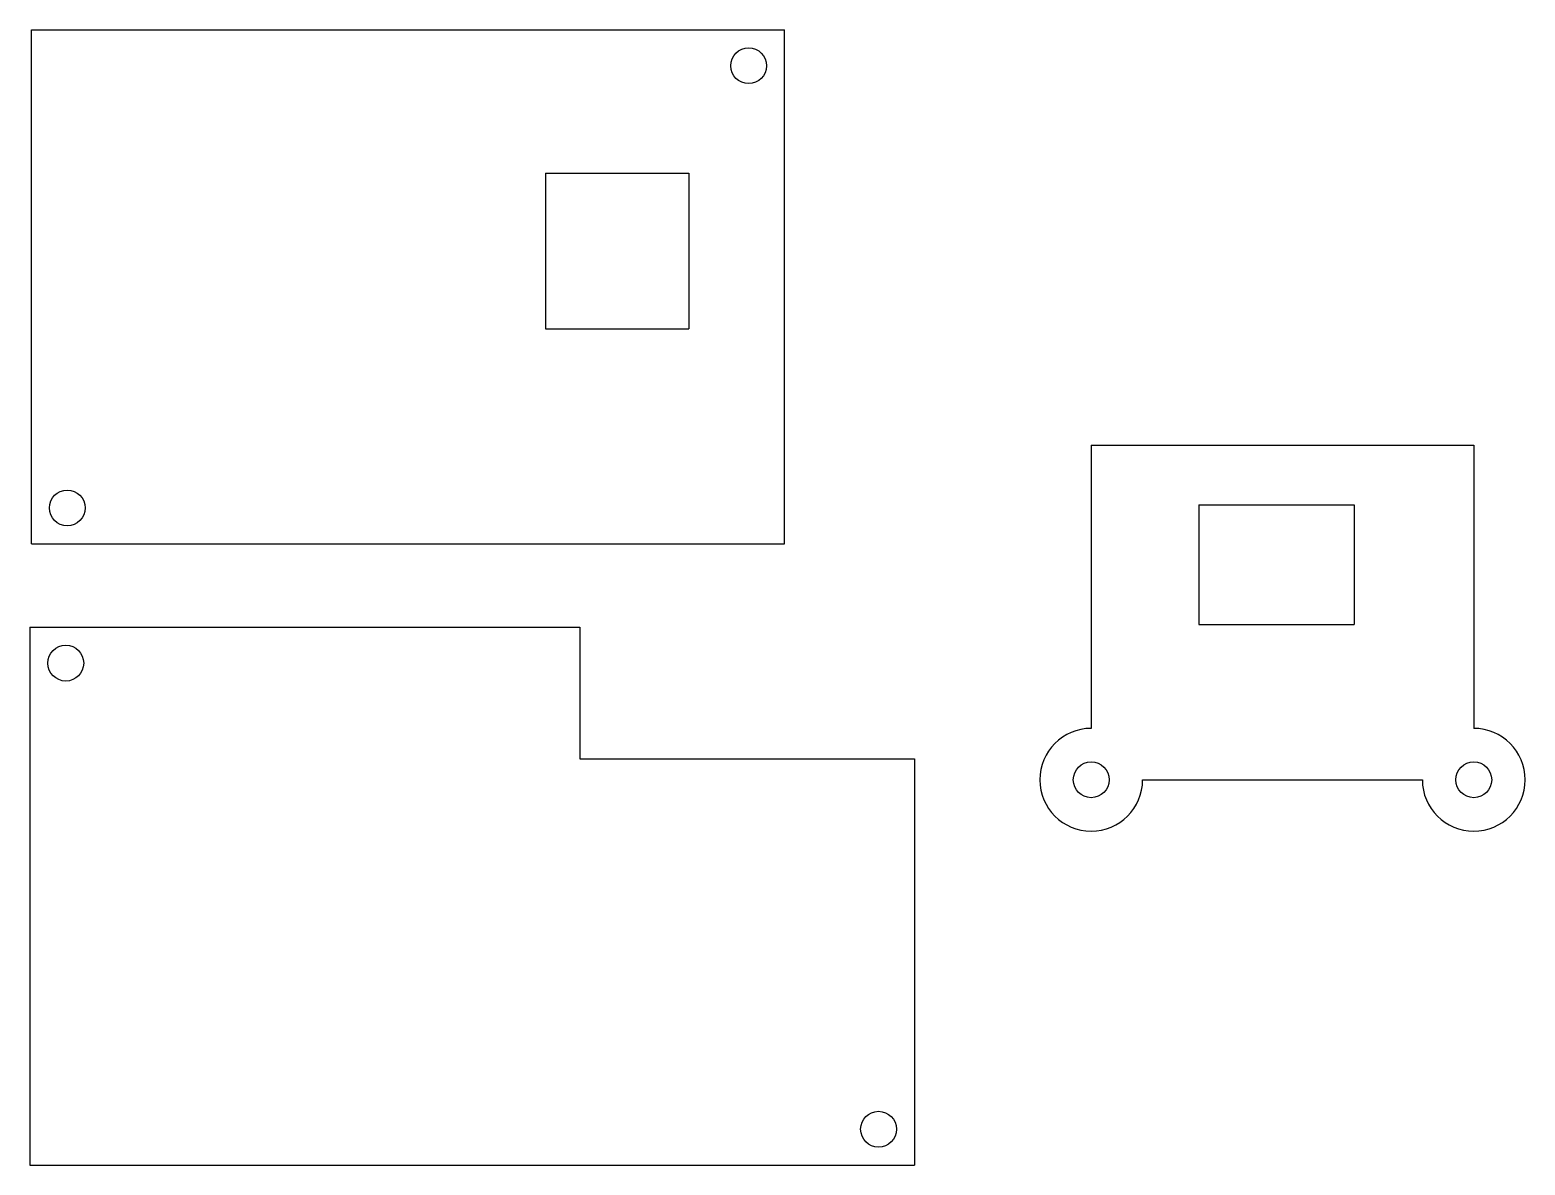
# Model space of a CAD drawing. Header units: millimetres. Extents: x 22 to 147, y -26 to 69.
import ezdxf

# ---------------------------------------------------------------- set-up
doc = ezdxf.new("R2010")
doc.units = ezdxf.units.MM

msp = doc.modelspace()

# ---------------------------------------------------------------- linework, layer by layer
at = {"color": 7, "linetype": 'Continuous'}
for p, q in [((21.9, 25.68), (21.9, 68.68)), ((21.9, 68.68), (84.9, 68.68)), ((84.9, 25.68), (84.9, 68.68)), ((64.9, 56.68), (76.9, 56.68)), ((64.9, 56.68), (64.9, 43.68)), ((76.9, 56.68), (76.9, 43.68)), ((64.9, 43.68), (76.9, 43.68)), ((110.56, 33.94), (142.56, 33.94)), ((110.56, 33.94), (110.56, 10.24)), ((142.56, 33.94), (142.56, 10.24)), ((119.56, 28.94), (132.56, 28.94)), ((119.56, 28.94), (119.56, 18.94)), ((132.56, 28.94), (132.56, 18.94)), ((21.9, 25.68), (84.9, 25.68)), ((119.56, 18.94), (132.56, 18.94)), ((21.77, 18.7), (67.77, 18.7)), ((21.77, 18.7), (21.77, -26.3)), ((67.77, 18.7), (67.77, 7.7)), ((67.77, 7.7), (95.77, 7.7)), ((95.77, 7.7), (95.77, -26.3)), ((114.86, 5.94), (138.26, 5.94)), ((21.77, -26.3), (95.77, -26.3))]:
    msp.add_line(p, q, dxfattribs=at)
for centre in [(81.9, 65.68), (24.9, 28.68), (24.77, 15.7), (110.56, 5.94), (142.56, 5.94), (92.77, -23.3)]:
    msp.add_circle(centre, 1.5, dxfattribs=at)
for centre, start, end in [((110.56, 5.94), 90, 0), ((142.56, 5.94), 180, 90)]:
    msp.add_arc(centre, 4.3, start, end, dxfattribs=at)

doc.saveas('drawing.dxf')
